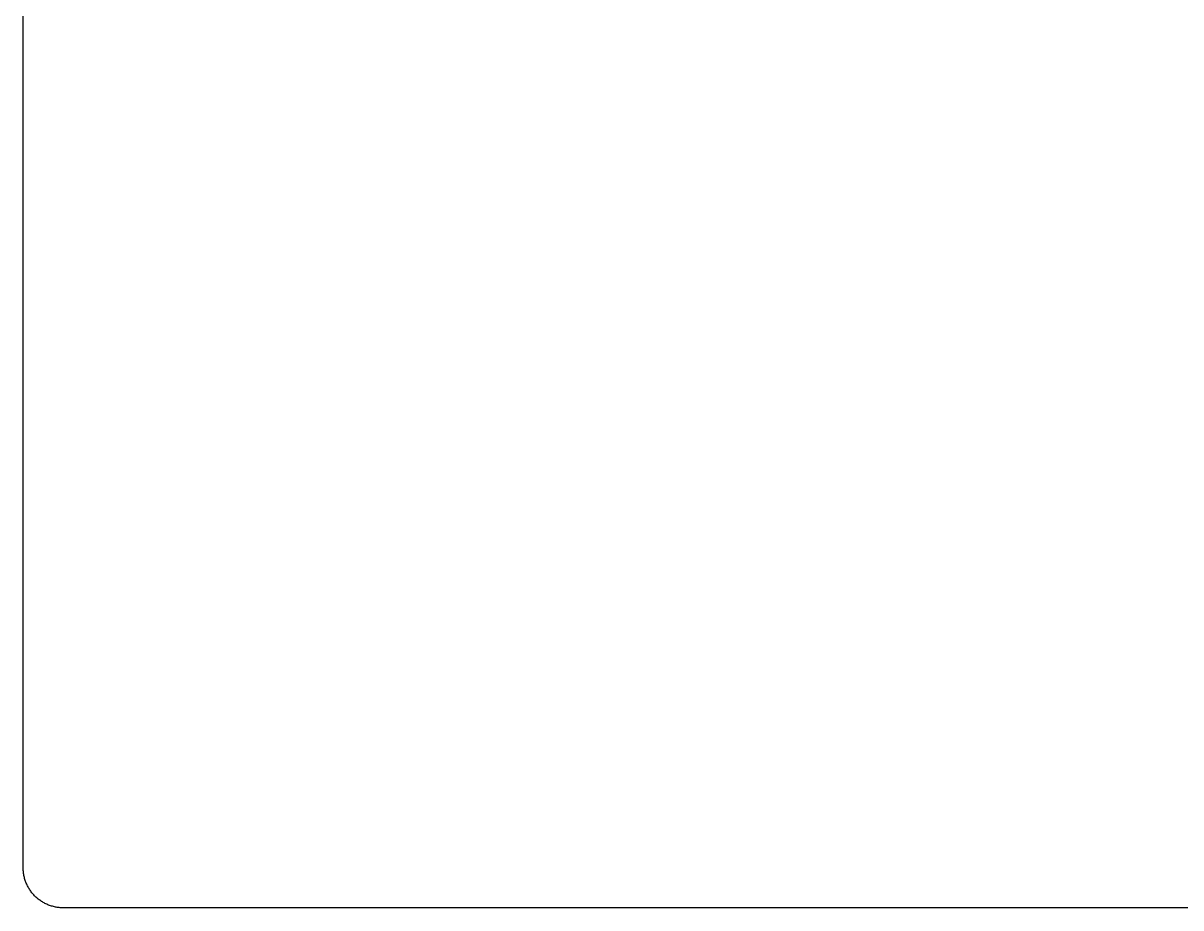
# Model space of a CAD drawing. Header units: millimetres. Extents: x -9 to 243, y -53 to 196.
# Drawn here: x 0.75 to 29.58, y 80.6 to 102.62 of the extents above; entities that cross this region are included whole.
import ezdxf

# ---------------------------------------------------------------- set-up
doc = ezdxf.new("R2010")
doc.units = ezdxf.units.MM
doc.linetypes.add('DASHED', pattern=[1.524, 1.27, -0.254])
doc.layers.add('HIDDEN', color=8, linetype='DASHED')
doc.layers.add('VISIBLE', color=7, linetype='CONTINUOUS')

msp = doc.modelspace()

# ---------------------------------------------------------------- linework, layer by layer
at = {"layer": 'HIDDEN'}
for points in [[(0.75, 81.6), (0.75, 187.1)], [(1.75, 80.6), (1.72507, 80.60031), (1.70015, 80.60124), (1.67527, 80.6028), (1.65043, 80.60497), (1.62566, 80.60776), (1.60096, 80.61117), (1.57635, 80.61519), (1.55185, 80.61983), (1.52748, 80.62507), (1.50324, 80.63092), (1.47916, 80.63738), (1.45524, 80.64443), (1.43151, 80.65207), (1.40798, 80.66031), (1.38466, 80.66913), (1.36157, 80.67852), (1.33871, 80.68849), (1.31612, 80.69903), (1.29379, 80.71013), (1.27175, 80.72178), (1.25, 80.73397), (1.22857, 80.74671), (1.20745, 80.75997), (1.18668, 80.77376), (1.16626, 80.78806), (1.1462, 80.80287), (1.12651, 80.81817), (1.10721, 80.83396), (1.08831, 80.85022), (1.06983, 80.86695), (1.05176, 80.88413), (1.03413, 80.90176), (1.01695, 80.91983), (1.00022, 80.93831), (0.98396, 80.95721), (0.96817, 80.97651), (0.95287, 80.9962), (0.93806, 81.01626), (0.92376, 81.03668), (0.90997, 81.05745), (0.89671, 81.07857), (0.88397, 81.1), (0.87178, 81.12175), (0.86013, 81.14379), (0.84903, 81.16612), (0.83849, 81.18871), (0.82852, 81.21157), (0.81913, 81.23466), (0.81031, 81.25798), (0.80207, 81.28151), (0.79443, 81.30524), (0.78738, 81.32916), (0.78092, 81.35324), (0.77507, 81.37748), (0.76983, 81.40185), (0.76519, 81.42635), (0.76117, 81.45096), (0.75776, 81.47566), (0.75497, 81.50043), (0.7528, 81.52527), (0.75124, 81.55015), (0.75031, 81.57507), (0.75, 81.6)], [(48.75, 80.6), (1.75, 80.6)]]:
    msp.add_lwpolyline(points, dxfattribs=at)
at = {"layer": 'VISIBLE'}
for points in [[(0.75, 81.6), (0.75, 187.1)], [(1.75, 80.6), (1.72507, 80.60031), (1.70015, 80.60124), (1.67527, 80.6028), (1.65043, 80.60497), (1.62566, 80.60776), (1.60096, 80.61117), (1.57635, 80.61519), (1.55185, 80.61983), (1.52748, 80.62507), (1.50324, 80.63092), (1.47916, 80.63738), (1.45524, 80.64443), (1.43151, 80.65207), (1.40798, 80.66031), (1.38466, 80.66913), (1.36157, 80.67852), (1.33871, 80.68849), (1.31612, 80.69903), (1.29379, 80.71013), (1.27175, 80.72178), (1.25, 80.73397), (1.22857, 80.74671), (1.20745, 80.75997), (1.18668, 80.77376), (1.16626, 80.78806), (1.1462, 80.80287), (1.12651, 80.81817), (1.10721, 80.83396), (1.08831, 80.85022), (1.06983, 80.86695), (1.05176, 80.88413), (1.03413, 80.90176), (1.01695, 80.91983), (1.00022, 80.93831), (0.98396, 80.95721), (0.96817, 80.97651), (0.95287, 80.9962), (0.93806, 81.01626), (0.92376, 81.03668), (0.90997, 81.05745), (0.89671, 81.07857), (0.88397, 81.1), (0.87178, 81.12175), (0.86013, 81.14379), (0.84903, 81.16612), (0.83849, 81.18871), (0.82852, 81.21157), (0.81913, 81.23466), (0.81031, 81.25798), (0.80207, 81.28151), (0.79443, 81.30524), (0.78738, 81.32916), (0.78092, 81.35324), (0.77507, 81.37748), (0.76983, 81.40185), (0.76519, 81.42635), (0.76117, 81.45096), (0.75776, 81.47566), (0.75497, 81.50043), (0.7528, 81.52527), (0.75124, 81.55015), (0.75031, 81.57507), (0.75, 81.6)], [(48.75, 80.6), (1.75, 80.6)]]:
    msp.add_lwpolyline(points, dxfattribs=at)

doc.saveas('drawing.dxf')
